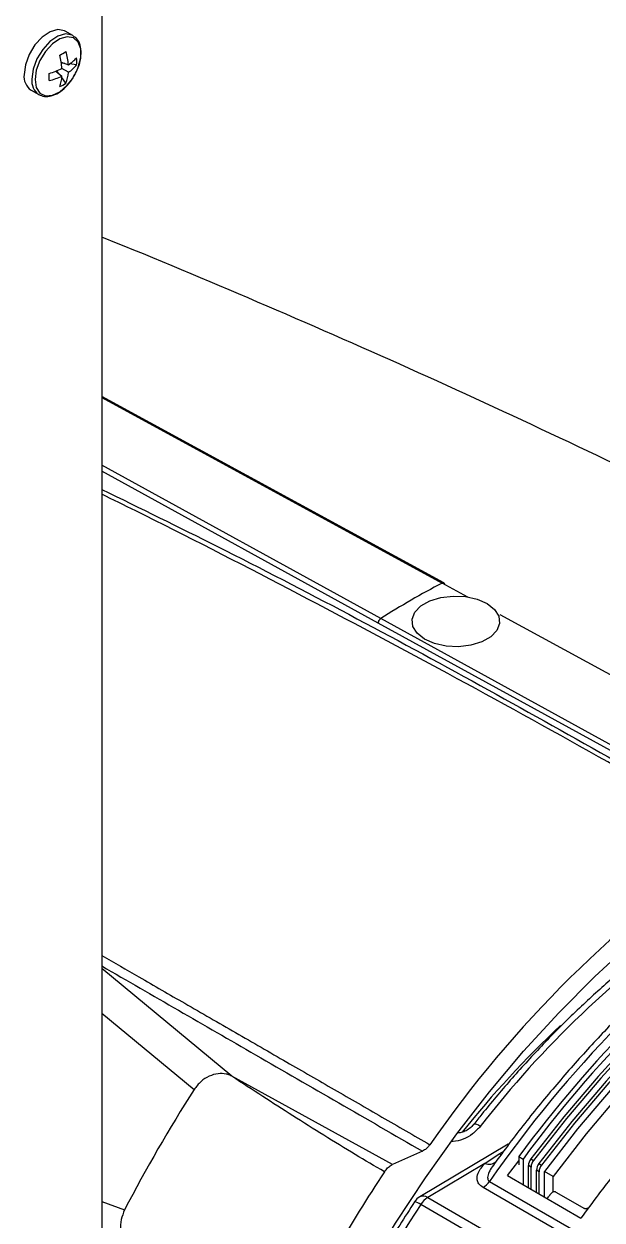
# Model space of a CAD drawing. Extents: x 8 to 113, y 0 to 87.
# Drawn here: x 15.44 to 17.729, y 69.723 to 74.457 of the extents above; entities that cross this region are included whole.
import ezdxf

# ---------------------------------------------------------------- set-up
doc = ezdxf.new("R2010")
doc.units = 0
doc.header["$MEASUREMENT"] = 0
doc.layers.add('OBJECT', color=7, linetype='CONTINUOUS')

msp = doc.modelspace()

# ---------------------------------------------------------------- linework, layer by layer
at = {"layer": 'OBJECT'}
for p, q in [((15.7481, 74.7402), (15.7481, 69.4123)), ((15.6341, 74.4108), (15.6034, 74.4285)), ((15.5877, 74.3058), (15.6164, 74.2951)), ((15.6021, 74.3004), (15.5882, 74.302)), ((15.6164, 74.2651), (15.5905, 74.2801)), ((15.6483, 74.2949), (15.6209, 74.2982)), ((15.5668, 74.2696), (15.5905, 74.2501)), ((15.5787, 74.2598), (15.5703, 74.271)), ((15.6065, 74.2225), (15.59, 74.2446)), ((15.4684, 74.1946), (15.4991, 74.1769)), ((17.1031, 72.2441), (15.7481, 72.9826)), ((15.7481, 72.9784), (17.0961, 72.2436)), ((16.8528, 72.1032), (15.7481, 72.7099)), ((16.843, 72.0853), (15.7481, 72.6866)), ((17.1975, 72.1884), (17.0961, 72.2436)), ((17.8351, 71.5643), (16.8528, 72.1032)), ((18.0634, 71.717), (17.3258, 72.1186)), ((16.8431, 72.0852), (16.843, 72.0853)), ((17.832, 71.5427), (16.8431, 72.0852)), ((16.2633, 70.2917), (15.7481, 70.718)), ((15.7481, 70.5418), (16.1138, 70.2395)), ((16.8993, 69.9426), (16.2633, 70.2917)), ((17.3575, 70.023), (17.0078, 69.8144)), ((17.0179, 69.9954), (16.8993, 69.9426)), ((17.2656, 69.9472), (17.3218, 69.985)), ((17.3218, 69.985), (17.3402, 69.9961)), ((17.3994, 69.974), (17.4164, 69.9642)), ((17.3994, 69.974), (17.3994, 69.9416)), ((17.2656, 69.9472), (17.039, 69.8121)), ((17.3168, 69.9645), (17.3036, 69.9465)), ((17.3542, 69.8988), (17.3994, 69.9568)), ((17.4164, 69.9642), (17.4164, 69.8629)), ((17.4482, 69.9326), (17.4376, 69.9387)), ((17.4376, 69.8507), (17.4376, 69.9387)), ((17.4473, 69.9648), (17.4578, 69.9587)), ((17.4482, 69.8446), (17.4482, 69.9326)), ((17.4799, 69.9143), (17.4694, 69.9204)), ((17.4694, 69.8324), (17.4694, 69.9204)), ((17.479, 69.9465), (17.4896, 69.9404)), ((17.2836, 69.876), (17.7274, 69.6198)), ((17.3542, 69.8988), (17.6454, 69.7307)), ((17.4799, 69.8263), (17.4799, 69.9143)), ((17.5351, 69.8957), (17.5011, 69.9153)), ((17.5011, 69.814), (17.5011, 69.9153)), ((17.5351, 69.8334), (17.5351, 69.8957)), ((17.6993, 69.597), (17.2581, 69.8518)), ((17.5466, 69.8336), (17.6593, 69.7687)), ((15.7481, 69.7969), (15.8388, 69.7632)), ((17.5174, 69.492), (17.0111, 69.7843)), ((17.039, 69.8121), (17.5554, 69.514))]:
    msp.add_line(p, q, dxfattribs=at)
at = {"layer": 'OBJECT', "flags": 128}
for points in [[(15.6034, 74.4285), (15.6006, 74.43), (15.5743, 74.4346), (15.5438, 74.426), (15.5125, 74.4049), (15.4837, 74.3737), (15.4606, 74.3358), (15.4457, 74.2952), (15.4405, 74.2564)], [(15.6341, 74.4108), (15.6313, 74.4123), (15.605, 74.4169), (15.5745, 74.4082), (15.5432, 74.3872), (15.5144, 74.356), (15.4913, 74.3181), (15.4763, 74.2775), (15.4712, 74.2387)], [(15.6497, 74.2713), (15.6553, 74.285), (15.665, 74.3234), (15.665, 74.358), (15.6553, 74.3851), (15.6369, 74.4018), (15.6118, 74.4062), (15.5828, 74.398), (15.5529, 74.3779), (15.5254, 74.3481), (15.5034, 74.312), (15.4891, 74.2733), (15.4842, 74.2363), (15.4842, 74.2363)], [(15.4842, 74.2363), (15.4891, 74.205), (15.5034, 74.1828), (15.5254, 74.1721), (15.5529, 74.1741), (15.5828, 74.1884), (15.6118, 74.2137), (15.6277, 74.2332)], [(17.3205, 72.1124), (17.3235, 72.0839), (17.3125, 72.0561), (17.2883, 72.0311), (17.2529, 72.0112), (17.2093, 71.9977), (17.1608, 71.992), (17.1115, 71.9943), (17.0653, 72.0046), (17.026, 72.022), (16.9968, 72.045), (16.98, 72.0719), (16.977, 72.1004), (16.988, 72.1282), (17.0122, 72.1532), (17.0476, 72.1731), (17.0913, 72.1866), (17.1397, 72.1923), (17.189, 72.19), (17.2352, 72.1797), (17.2745, 72.1624), (17.3037, 72.1393), (17.3205, 72.1124)], [(20.0443, 71.464), (19.9137, 71.4797), (19.7784, 71.4828), (19.6388, 71.4734), (19.4956, 71.4514), (19.3494, 71.4169), (19.2006, 71.3701), (19.05, 71.3112), (18.8982, 71.2404), (18.7458, 71.1581), (18.5933, 71.0644), (18.4415, 70.9599), (18.2909, 70.8449), (18.1422, 70.72), (17.9959, 70.5856), (17.8527, 70.4423), (17.7132, 70.2906), (17.5779, 70.1313), (17.4473, 69.9648)], [(20.0548, 71.4579), (19.9242, 71.4736), (19.7889, 71.4767), (19.6493, 71.4673), (19.5062, 71.4453), (19.3599, 71.4108), (19.2112, 71.364), (19.0606, 71.3051), (18.9088, 71.2343), (18.7563, 71.152), (18.6039, 71.0583), (18.452, 70.9538), (18.3015, 70.8389), (18.1527, 70.7139), (18.0065, 70.5795), (17.8633, 70.4362), (17.7237, 70.2846), (17.5884, 70.1252), (17.4578, 69.9587)], [(20.076, 71.4457), (19.9454, 71.4614), (19.8101, 71.4645), (19.6706, 71.455), (19.5274, 71.433), (19.3811, 71.3986), (19.2324, 71.3518), (19.0818, 71.2929), (18.93, 71.2221), (18.7775, 71.1397), (18.6251, 71.0461), (18.4733, 70.9416), (18.3227, 70.8266), (18.1739, 70.7017), (18.0277, 70.5673), (17.8845, 70.424), (17.7449, 70.2723), (17.6096, 70.1129), (17.479, 69.9465)], [(20.0865, 71.4396), (19.956, 71.4553), (19.8206, 71.4584), (19.6811, 71.449), (19.5379, 71.4269), (19.3916, 71.3925), (19.2429, 71.3457), (19.0923, 71.2868), (18.9405, 71.216), (18.7881, 71.1336), (18.6356, 71.04), (18.4838, 70.9355), (18.3332, 70.8205), (18.1845, 70.6956), (18.0382, 70.5612), (17.895, 70.4179), (17.7555, 70.2662), (17.6201, 70.1069), (17.4896, 69.9404)], [(20.1174, 71.4257), (19.9861, 71.4424), (19.8499, 71.4463), (19.7094, 71.4375), (19.5652, 71.4159), (19.4178, 71.3816), (19.2679, 71.3348), (19.1161, 71.2756), (18.963, 71.2044), (18.8093, 71.1214), (18.6555, 71.0269), (18.5025, 70.9214), (18.3506, 70.8053), (18.2007, 70.679), (18.0533, 70.5431), (17.9091, 70.3982), (17.7686, 70.2448), (17.6324, 70.0836), (17.5011, 69.9153)], [(20.1514, 71.4061), (20.0201, 71.4228), (19.8839, 71.4267), (19.7434, 71.4179), (19.5991, 71.3963), (19.4518, 71.362), (19.3018, 71.3152), (19.15, 71.2561), (18.9969, 71.1848), (18.8432, 71.1018), (18.6895, 71.0073), (18.5364, 70.9018), (18.3846, 70.7857), (18.2347, 70.6594), (18.0873, 70.5235), (17.943, 70.3786), (17.8025, 70.2252), (17.6664, 70.064), (17.5351, 69.8957)], [(16.1686, 67.7802), (16.2019, 67.9713), (16.2451, 68.1651), (16.2979, 68.3607), (16.36, 68.5574), (16.4313, 68.7542), (16.5113, 68.9503), (16.5998, 69.1448), (16.6964, 69.3368), (16.8006, 69.5255), (16.9119, 69.7101), (17.0299, 69.8897), (17.1541, 70.0636), (17.2838, 70.2309), (17.4186, 70.391), (17.5579, 70.5432), (17.7009, 70.6867), (17.8472, 70.821), (17.996, 70.9454)], [(17.2471, 70.0937), (17.2394, 70.0978), (17.2327, 70.1008), (17.2273, 70.1024), (17.2234, 70.1027), (17.221, 70.1017), (17.2209, 70.1016)], [(17.3218, 69.985), (17.3298, 69.9823), (17.3309, 69.9821)]]:
    msp.add_lwpolyline(points, dxfattribs=at)
at = {"layer": 'OBJECT'}
for centre, radius, start, end in [((14.8868, 75.5658), 1.4154, 299.4314, 300.5632), ((15.2782, 74.2591), 0.313, 3.8356, 13.6658), ((15.3689, 74.2749), 0.2484, 4.6608, 16.8951), ((15.5317, 74.4244), 0.1546, 303.2268, 318.9732), ((15.5091, 74.3089), 0.14, 354.267, 5.733), ((15.4525, 74.561), 0.313, 286.3325, 296.1622), ((15.5377, 74.3813), 0.1404, 304.1264, 322.0437), ((15.5049, 74.2484), 0.0649, 172.8533, 235.8344), ((15.5358, 74.2307), 0.0651, 172.9123, 235.2627), ((14.1261, 74.2467), 1.4145, 359.4337, 0.5663), ((15.4842, 74.4746), 0.2484, 283.1028, 295.3369), ((15.436, 74.2588), 0.1547, 341.025, 356.7698), ((15.4764, 74.2752), 0.1404, 337.9551, 355.8705), ((15.4484, 74.3621), 0.2208, 324.2814, 335.724), ((15.5248, 74.3361), 0.1399, 294.2639, 305.7308), ((18.5609, 69.4252), 3.1763, 117.4627, 122.5319), ((17.0998, 72.2381), 0.00666, 0.1509, 124.0628), ((16.8656, 72.0847), 0.0225, 124.7852, 178.6206), ((20.906, 67.3406), 4.6983, 124.1136, 145.2129), ((21.2407, 67.1224), 4.8209, 126.1142, 145.1668), ((21.24, 67.1531), 4.7652, 126.593, 143.7021), ((20.4088, 67.6404), 4.0019, 125.0307, 142.191), ((21.2653, 67.1359), 4.7764, 126.8732, 143.6902), ((20.2145, 67.6567), 3.881, 133.0552, 141.5313), ((21.1995, 66.9857), 6.0375, 147.38935, 152.61065), ((17.2822, 69.9846), 0.0409, 246.0473, 312.4756), ((17.4832, 69.9367), 0.0456, 141.9158, 177.472), ((17.4938, 69.9306), 0.0456, 141.9158, 177.472), ((17.515, 69.9184), 0.0456, 141.9158, 177.472), ((17.5255, 69.9123), 0.0456, 141.9158, 177.472), ((21.9113, 66.5748), 6.0486, 146.49364, 153.50635), ((17.2141, 69.9237), 0.0843, 301.445, 325.5545), ((22.0945, 66.469), 6.069, 146.88862, 153.05247), ((17.039, 69.7615), 0.062, 120.8488, 146.8847), ((16.9712, 69.7292), 0.068, 54.156, 76.5124), ((17.021, 69.7874), 0.0306, 53.8554, 116.7492), ((17.0845, 69.7383), 0.0866, 121.6712, 147.9505)]:
    msp.add_arc(centre, radius, start, end, dxfattribs=at)
for points, knots in [([(15.6377, 74.25), (15.6424, 74.2581), (15.6542, 74.278), (15.6645, 74.3126), (15.6681, 74.3495), (15.6614, 74.3802), (15.6492, 74.4016), (15.6373, 74.4073), (15.6332, 74.4093)], [0, 0, 0, 0, 0.133483, 0.330363, 0.528983, 0.730571, 0.905584, 1, 1, 1, 1]), ([(15.4989, 74.1778), (15.5061, 74.1744), (15.5211, 74.1673), (15.5487, 74.1706), (15.5778, 74.1832), (15.6063, 74.2065), (15.6273, 74.2301), (15.6357, 74.2461), (15.6377, 74.25)], [0, 0, 0, 0, 0.164719, 0.346467, 0.536488, 0.735588, 0.936021, 1, 1, 1, 1]), ([(18.4161, 72.3984), (18.3285, 72.4432), (18.0456, 72.5877), (17.562, 72.8198), (16.9662, 73.0954), (16.3657, 73.3571), (15.9595, 73.5293), (15.7526, 73.6107), (15.7481, 73.6125)], [0, 0, 0, 0, 0.100493, 0.324349, 0.548083, 0.771657, 0.995036, 1, 1, 1, 1]), ([(15.7481, 72.6147), (15.9007, 72.54), (16.3999, 72.2958), (17.238, 71.85), (17.923, 71.4601), (18.2611, 71.2677)], [0, 0, 0, 0, 0.182357, 0.596483, 1, 1, 1, 1]), ([(18.2683, 71.2404), (18.0714, 71.3536), (17.6759, 71.5808), (17.0831, 71.9066), (16.4847, 72.2235), (16.0401, 72.4527), (15.793, 72.5736), (15.7481, 72.5955)], [0, 0, 0, 0, 0.234374, 0.470784, 0.705435, 0.94652, 1, 1, 1, 1]), ([(17.1044, 72.2427), (17.104, 72.2432), (17.1029, 72.2446), (17.1, 72.2451), (17.0974, 72.2441), (17.0961, 72.2436)], [0, 0, 0, 0, 0.203963, 0.601982, 1, 1, 1, 1]), ([(16.843, 72.0853), (16.843, 72.0865), (16.8432, 72.0886), (16.8442, 72.0921), (16.8459, 72.096), (16.8489, 72.1002), (16.8515, 72.1022), (16.8528, 72.1032)], [0, 0, 0, 0, 0.179539, 0.32298, 0.500796, 0.759303, 1, 1, 1, 1]), ([(18.3993, 71.0404), (18.3741, 71.0232), (18.3005, 70.9728), (18.1801, 70.879), (18.0385, 70.7603), (17.8993, 70.6326), (17.763, 70.497), (17.6301, 70.3538), (17.5012, 70.2034), (17.3965, 70.0734), (17.3368, 69.9917), (17.3168, 69.9645)], [0, 0, 0, 0, 0.065199, 0.18991, 0.314591, 0.439239, 0.563854, 0.688439, 0.812997, 0.937533, 1, 1, 1, 1]), ([(18.0807, 70.9204), (18.057, 70.9039), (17.9885, 70.8562), (17.8759, 70.77), (17.7441, 70.6591), (17.6147, 70.5396), (17.4883, 70.4122), (17.3675, 70.2796), (17.2791, 70.1746), (17.2317, 70.1151), (17.2209, 70.1016)], [0, 0, 0, 0, 0.07811, 0.226293, 0.374442, 0.522543, 0.670598, 0.818608, 0.958798, 1, 1, 1, 1]), ([(15.7481, 70.7699), (15.7972, 70.7416), (15.9064, 70.6787), (16.0831, 70.577), (16.278, 70.4648), (16.4754, 70.3511), (16.6686, 70.2397), (16.8575, 70.1307), (16.9841, 70.0577), (17.0473, 70.0212)], [0, 0, 0, 0, 0.1149, 0.255469, 0.411197, 0.566925, 0.711283, 0.855642, 1, 1, 1, 1]), ([(15.7481, 70.7285), (15.9504, 70.6117), (16.3691, 70.37), (16.7969, 70.123), (17.0179, 69.9954)], [0, 0, 0, 0, 0.4833143, 1, 1, 1, 1]), ([(16.2633, 70.2917), (16.2606, 70.2932), (16.2535, 70.2969), (16.236, 70.3024), (16.2083, 70.3041), (16.1734, 70.2939), (16.1392, 70.2722), (16.1225, 70.2507), (16.1138, 70.2395)], [0, 0, 0, 0, 0.061294, 0.157978, 0.353025, 0.568965, 0.775601, 1, 1, 1, 1]), ([(16.8678, 69.9138), (16.8292, 69.9364), (16.7483, 69.9838), (16.6274, 70.058), (16.5054, 70.1349), (16.3841, 70.213), (16.3041, 70.2652), (16.2633, 70.2917)], [0, 0, 0, 0, 0.187145, 0.391348, 0.595125, 0.793954, 1, 1, 1, 1]), ([(17.2471, 70.0937), (17.2374, 70.0831), (17.218, 70.062), (17.1798, 70.0421), (17.1501, 70.0327), (17.1355, 70.0344), (17.1334, 70.0347)], [0, 0, 0, 0, 0.316029, 0.632135, 0.946158, 1, 1, 1, 1]), ([(17.2204, 70.1017), (17.2192, 70.0999), (17.2141, 70.0927), (17.2002, 70.0814), (17.1815, 70.0714), (17.1659, 70.0671), (17.1593, 70.0675), (17.1574, 70.0676)], [0, 0, 0, 0, 0.08711, 0.357675, 0.626363, 0.893942, 1, 1, 1, 1]), ([(17.0473, 70.0212), (17.045, 70.0181), (17.0387, 70.0099), (17.0284, 70.0008), (17.0207, 69.9968), (17.0179, 69.9954)], [0, 0, 0, 0, 0.263884, 0.723096, 1, 1, 1, 1]), ([(17.8491, 69.9946), (17.8339, 69.9759), (17.8034, 69.9385), (17.7583, 69.8813), (17.7053, 69.8124), (17.6681, 69.7617), (17.6454, 69.7307)], [0, 0, 0, 0, 0.218765, 0.43753, 0.656295, 1, 1, 1, 1]), ([(16.8678, 69.9138), (16.8718, 69.9192), (16.8798, 69.9298), (16.8912, 69.9386), (16.8976, 69.9417), (16.8993, 69.9426)], [0, 0, 0, 0, 0.425023, 0.850044, 1, 1, 1, 1]), ([(17.2581, 69.8518), (17.2519, 69.8563), (17.2397, 69.8654), (17.2327, 69.8857), (17.2374, 69.9143), (17.2549, 69.9347), (17.2656, 69.9472)], [0, 0, 0, 0, 0.16794, 0.334632, 0.594445, 1, 1, 1, 1]), ([(17.3039, 69.9463), (17.2975, 69.9382), (17.2875, 69.9254), (17.2782, 69.9053), (17.2747, 69.8909), (17.278, 69.881), (17.2811, 69.8775), (17.2833, 69.8762), (17.2836, 69.876)], [0, 0, 0, 0, 0.351929, 0.555329, 0.820074, 0.909098, 0.984817, 1, 1, 1, 1]), ([(17.5466, 69.8336), (17.5454, 69.8341), (17.5431, 69.8351), (17.5388, 69.8348), (17.5343, 69.8333), (17.5293, 69.8302), (17.5267, 69.8271), (17.5252, 69.8253)], [0, 0, 0, 0, 0.172261, 0.344036, 0.527768, 0.740235, 1, 1, 1, 1]), ([(16.9871, 69.7953), (16.9673, 69.7646), (16.9098, 69.6754), (16.8193, 69.5245), (16.7317, 69.3677), (16.6814, 69.2703), (16.663, 69.2345)], [0, 0, 0, 0, 0.169694, 0.491692, 0.81372, 1, 1, 1, 1]), ([(17.5123, 69.8076), (17.514, 69.8099), (17.5177, 69.815), (17.522, 69.821), (17.5246, 69.8246), (17.5252, 69.8253)], [0, 0, 0, 0, 0.387387, 0.872424, 1, 1, 1, 1]), ([(15.8388, 69.7632), (15.8336, 69.7504), (15.8232, 69.725), (15.8214, 69.6836), (15.831, 69.6467), (15.8486, 69.6211), (15.8628, 69.6114), (15.8683, 69.6076)], [0, 0, 0, 0, 0.217935, 0.435233, 0.661573, 0.868603, 1, 1, 1, 1]), ([(17.6762, 69.7723), (17.6759, 69.772), (17.674, 69.7701), (17.6698, 69.7682), (17.6646, 69.7671), (17.6612, 69.7677), (17.6596, 69.7685), (17.6593, 69.7687)], [0, 0, 0, 0, 0.060693, 0.415659, 0.67414, 0.933878, 1, 1, 1, 1])]:
    msp.add_open_spline(points, degree=3, knots=knots, dxfattribs=at)

doc.saveas('drawing.dxf')
